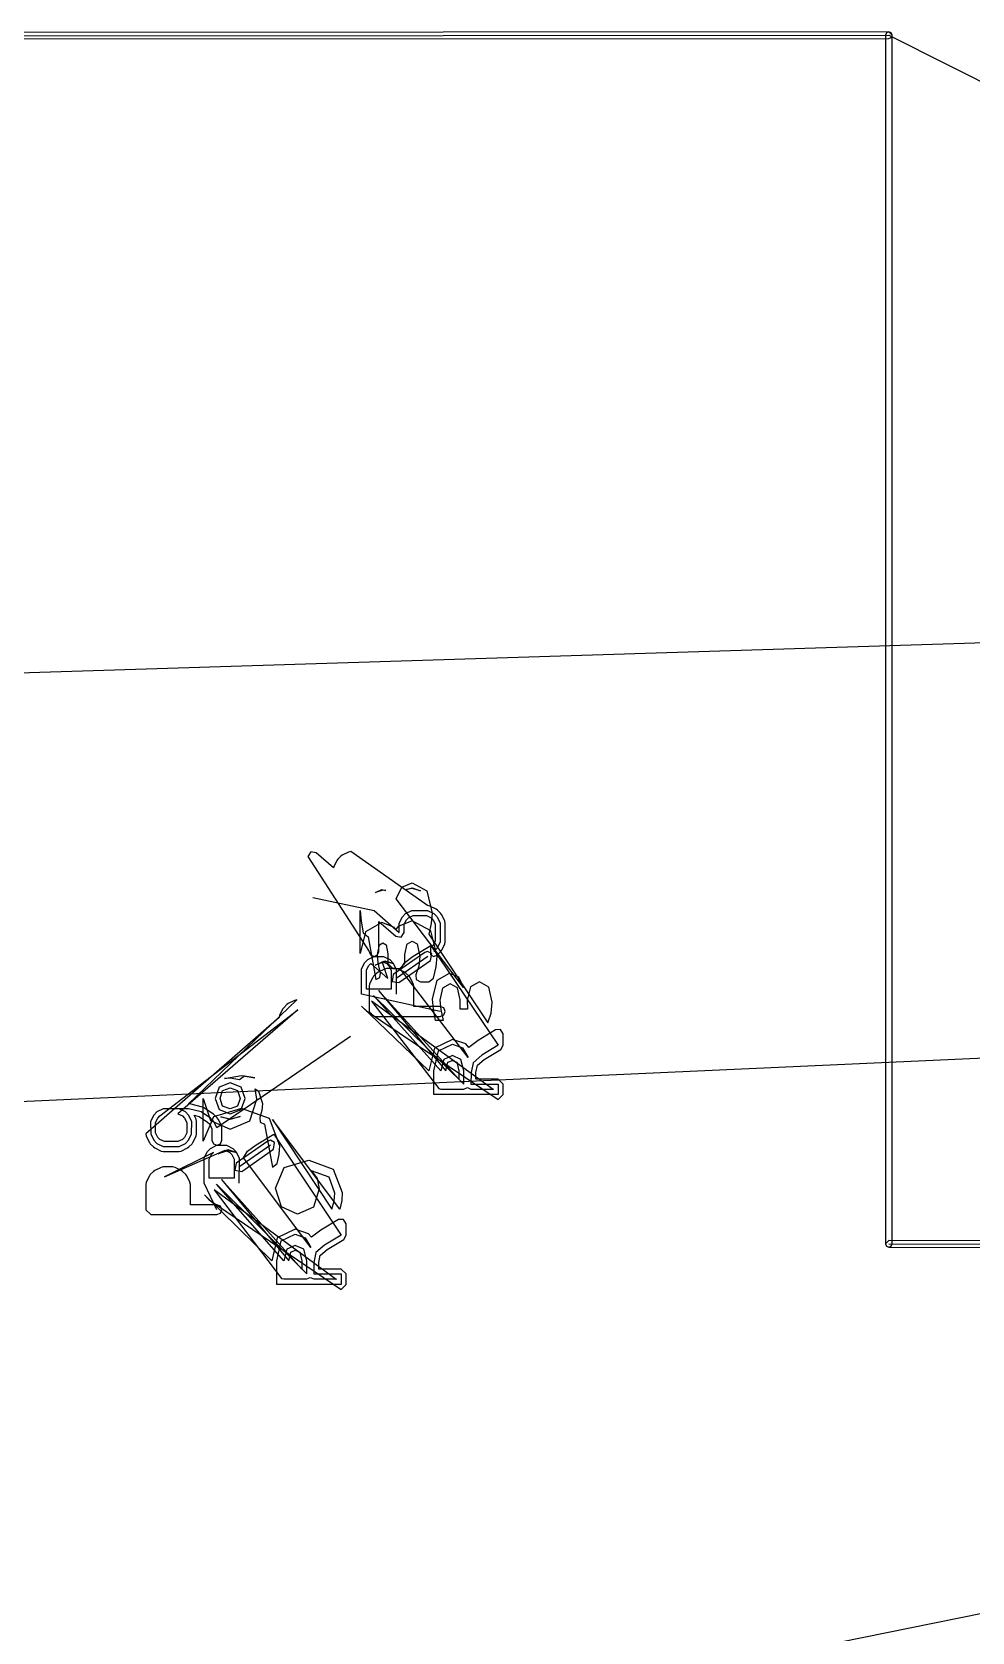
# Model space of a CAD drawing. Extents: x 0 to 334, y -361 to 120.
# Drawn here: x 107.77 to 121.96, y 64.69 to 88.85 of the extents above; entities that cross this region are included whole.
import ezdxf

# ---------------------------------------------------------------- set-up
doc = ezdxf.new("R2010")
doc.units = 0

msp = doc.modelspace()

# ---------------------------------------------------------------- linework, layer by layer
at = {"layer": 'Layer 1'}
for p, q in [((120.7, 88.8492), (0.049979, 88.7992)), ((0.05, 88.7492), (120.7, 88.7992)), ((0.050021, 88.6992), (120.7, 88.7492)), ((120.664645, 88.834555), (120.65, 88.7992)), ((120.65, 88.7992), (120.65, 70.5492)), ((120.7, 88.8492), (120.664645, 88.834555)), ((120.735355, 88.834555), (120.7, 88.8492)), ((120.7, 88.8492), (120.7, 88.8492)), ((120.74998, 88.799221), (120.7, 88.8492)), ((120.7, 88.8492), (120.7, 88.8492)), ((120.7, 88.7992), (156.95, 70.5492)), ((120.7, 88.7492), (120.73535, 88.763859)), ((120.73535, 88.763859), (120.74998, 88.799221)), ((120.75, 88.7992), (120.735355, 88.834555)), ((120.75, 70.5492), (120.75, 88.7992)), ((82.05, 78.3692), (289.68, 84.9092)), ((51.04, 70.1442), (277.05, 80.3642)), ((111.97647, 76.468305), (111.932456, 76.400015)), ((111.932456, 76.400015), (112.854, 74.9657)), ((112.056846, 76.456458), (111.97647, 76.468305)), ((112.316136, 76.229577), (112.056846, 76.456458)), ((112.382996, 76.35781), (112.368946, 76.338318)), ((112.430616, 76.405429), (112.382996, 76.35781)), ((112.450106, 76.419478), (112.430616, 76.405429)), ((112.545346, 76.467097), (112.450106, 76.419478)), ((112.578886, 76.475015), (112.545346, 76.467097)), ((113.73853, 75.659776), (112.578886, 76.475015)), ((112.321326, 76.24308), (112.316136, 76.229577)), ((112.368946, 76.338318), (112.321326, 76.24308)), ((112.94992, 75.857095), (113.04918, 75.899325)), ((113.06285, 75.890985), (112.94992, 75.857095)), ((113.04918, 75.899325), (113.10671, 75.886045)), ((113.10671, 75.886045), (113.06285, 75.890985)), ((113.26272, 75.759275), (113.34671, 75.937305)), ((113.34671, 75.937305), (113.50426, 76.001895)), ((113.42131, 75.903025), (113.50426, 75.926895)), ((113.50426, 75.918565), (113.42131, 75.903025)), ((113.42131, 75.903025), (113.42131, 75.903025)), ((113.50426, 76.001895), (113.72692, 75.882165)), ((113.50426, 75.926895), (113.62973, 75.883385)), ((113.62973, 75.883385), (113.50426, 75.918565)), ((113.72692, 75.882165), (113.80569, 75.541855)), ((112.007456, 75.780967), (112.929, 75.5848)), ((112.94992, 75.857095), (112.94992, 75.857095)), ((114.27982, 74.42158), (113.26272, 75.759275)), ((113.77207, 75.651858), (113.73853, 75.659776)), ((113.86731, 75.604239), (113.77207, 75.651858)), ((112.72171, 74.93559), (112.72223, 75.582035)), ((112.72223, 75.582035), (112.73328, 75.422625)), ((112.73328, 75.422625), (112.73329, 75.422535)), ((112.73329, 75.422535), (112.7658, 75.246185)), ((113.04866, 75.40288), (112.80205, 75.26299)), ((112.929, 75.5848), (113.30996, 75.251466)), ((113.004, 74.9657), (113.004, 75.4195)), ((113.004, 75.4195), (113.26057, 75.195006)), ((113.23839, 75.32501), (113.04866, 75.40288)), ((113.50374, 75.43045), (113.293, 75.34374)), ((113.30996, 75.251466), (113.31, 75.3943)), ((113.31, 75.3943), (113.35761, 75.489538)), ((113.35761, 75.489538), (113.40523, 75.537157)), ((113.385, 75.3766), (113.41925, 75.445116)), ((113.40523, 75.537157), (113.50047, 75.584776)), ((113.41925, 75.445116), (113.44966, 75.475523)), ((113.44966, 75.475523), (113.51818, 75.509781)), ((113.50047, 75.584776), (113.739, 75.5848)), ((113.78905, 75.27694), (113.50374, 75.43045)), ((113.51818, 75.509781), (113.721, 75.5098)), ((113.721, 75.5098), (113.78952, 75.475542)), ((113.739, 75.5848), (113.83423, 75.537181)), ((113.79332, 75.389035), (113.75752, 75.227545)), ((113.78952, 75.475542), (113.81992, 75.445135)), ((113.80569, 75.541855), (113.79332, 75.389035)), ((113.81992, 75.445135), (113.85418, 75.376619)), ((113.83423, 75.537181), (113.88185, 75.489562)), ((113.8868, 75.59019), (113.86731, 75.604239)), ((113.88185, 75.489562), (113.92947, 75.394324)), ((113.93442, 75.542571), (113.8868, 75.59019)), ((113.92947, 75.394324), (113.929, 75.1086)), ((113.94847, 75.523079), (113.93442, 75.542571)), ((113.99608, 75.427841), (113.94847, 75.523079)), ((114.004, 75.3943), (113.99608, 75.427841)), ((114.004, 75.108595), (114.004, 75.3943)), ((112.80205, 75.26299), (112.72171, 74.93559)), ((112.7658, 75.246185), (112.8389, 75.187995)), ((112.8389, 75.187995), (112.956, 74.5416)), ((113.2387, 75.3247), (113.23839, 75.32501)), ((113.25837, 75.30272), (113.2387, 75.3247)), ((113.293, 75.34374), (113.25837, 75.30272)), ((113.26057, 75.195006), (113.340946, 75.183159)), ((113.340946, 75.183159), (113.38496, 75.251449)), ((113.38496, 75.251449), (113.385, 75.3766)), ((113.75752, 75.227545), (114.647, 73.8898)), ((113.88017, 74.89541), (113.78905, 75.27694)), ((113.78905, 75.27694), (113.78905, 75.27694)), ((113.85418, 75.376619), (113.854, 75.1263)), ((112.854, 74.9657), (112.875967, 74.912667)), ((112.875967, 74.912667), (112.929, 74.8907)), ((112.929, 74.8907), (112.982033, 74.912667)), ((112.982033, 74.912667), (113.004, 74.9657)), ((112.98283, 74.92146), (113.01157, 75.06491)), ((112.99364, 74.79284), (112.98283, 74.92146)), ((113.01157, 75.06491), (113.01208, 75.06572)), ((113.01208, 75.06572), (113.06277, 75.09459)), ((113.06277, 75.09459), (113.11107, 75.06775)), ((113.11107, 75.06775), (113.13816, 74.92776)), ((113.13816, 74.92776), (113.138, 74.7844)), ((113.69618, 74.952171), (113.21999, 74.618837)), ((113.39228, 74.799015), (113.52119, 74.896695)), ((113.396, 74.9214), (113.43203, 75.08195)), ((113.396, 74.7844), (113.396, 74.9214)), ((113.43203, 75.08195), (113.43249, 75.08264)), ((113.43249, 75.08264), (113.50394, 75.12211)), ((113.50394, 75.12211), (113.58212, 75.07882)), ((113.52119, 74.896695), (113.78681, 75.058185)), ((113.58212, 75.07882), (113.5823, 75.07853)), ((113.5823, 75.07853), (113.6197, 74.89067)), ((113.73882, 74.965728), (113.69618, 74.952171)), ((113.80063, 74.933739), (113.73882, 74.965728)), ((113.73882, 74.965728), (113.73882, 74.965728)), ((113.81974, 75.057784), (113.78073, 75.018771)), ((113.78073, 75.018771), (113.78073, 74.912705)), ((113.78073, 74.912705), (113.833765, 74.890736)), ((113.7822, 74.829287), (113.80063, 74.933739)), ((113.78681, 75.058185), (114.804, 73.5495)), ((113.854, 75.1263), (113.81974, 75.057784)), ((113.88138, 75.013362), (113.83376, 74.965743)), ((113.833765, 74.890736), (113.8868, 74.912705)), ((113.86693, 74.7312), (113.88017, 74.89541)), ((113.929, 75.1086), (113.88138, 75.013362)), ((113.8868, 74.912705), (113.93442, 74.960324)), ((113.93442, 74.960324), (113.94847, 74.979816)), ((113.94847, 74.979816), (113.99608, 75.075054)), ((113.99608, 75.075054), (114.004, 75.108595)), ((112.739, 74.7003), (112.78662, 74.795538)), ((112.739, 74.3193), (112.739, 74.7003)), ((112.78662, 74.795538), (112.83424, 74.843157)), ((112.814, 74.6825), (112.84826, 74.751016)), ((112.814, 74.3943), (112.814, 74.6825)), ((112.83424, 74.843157), (112.92948, 74.890776)), ((112.84826, 74.751016), (112.87867, 74.781423)), ((112.87867, 74.781423), (113.13718, 74.55741)), ((112.92948, 74.890776), (113.072, 74.8907)), ((112.9469, 74.760555), (113.09476, 74.826425)), ((113.09476, 74.808635), (112.9469, 74.760555)), ((112.9469, 74.760555), (112.9469, 74.760555)), ((113.08594, 74.699492), (112.9907, 74.651873)), ((113.02831, 74.63652), (112.99364, 74.79284)), ((113.13718, 74.55741), (113.054, 74.8157)), ((113.054, 74.8157), (113.12252, 74.781442)), ((113.072, 74.8907), (113.16723, 74.843081)), ((113.11948, 74.70741), (113.08594, 74.699492)), ((113.09476, 74.826425), (113.19824, 74.792535)), ((113.20998, 74.781475), (113.09476, 74.808635)), ((113.26253, 74.707376), (113.11948, 74.70741)), ((113.12252, 74.781442), (113.15292, 74.751035)), ((113.138, 74.7844), (113.213, 74.7094)), ((113.15292, 74.751035), (113.18718, 74.682519)), ((113.16723, 74.843081), (113.21485, 74.795462)), ((113.18718, 74.682519), (113.188, 74.3943)), ((113.19824, 74.792535), (113.19867, 74.792175)), ((113.19867, 74.792175), (113.20998, 74.781475)), ((113.213, 74.7094), (113.321, 74.7094)), ((113.21485, 74.795462), (113.26247, 74.700224)), ((113.26247, 74.700224), (113.263, 74.3193)), ((113.29607, 74.699458), (113.26253, 74.707376)), ((113.73919, 74.890729), (113.263, 74.557395)), ((113.39131, 74.651839), (113.29607, 74.699458)), ((113.30601, 74.495953), (113.7822, 74.829287)), ((113.321, 74.7094), (113.396, 74.7844)), ((113.33108, 74.699765), (113.39228, 74.799015)), ((114.34827, 73.36201), (113.33108, 74.699765)), ((113.60497, 74.74122), (113.56268, 74.61366)), ((113.6197, 74.89067), (113.60497, 74.74122)), ((113.60497, 74.74122), (113.60497, 74.74122)), ((113.82906, 74.56031), (113.86693, 74.7312)), ((112.86192, 74.475476), (112.854, 74.441934)), ((112.854, 74.441934), (112.854, 74.061)), ((112.90954, 74.570714), (112.86192, 74.475476)), ((112.92359, 74.590205), (112.90954, 74.570714)), ((112.97121, 74.637824), (112.92359, 74.590205)), ((112.956, 74.5416), (113.01566, 74.571154)), ((112.9907, 74.651873), (112.97121, 74.637824)), ((113.01566, 74.571154), (113.02831, 74.63652)), ((113.21999, 74.618837), (113.20156, 74.514385)), ((113.20156, 74.514385), (113.30601, 74.495953)), ((113.4108, 74.63779), (113.39131, 74.651839)), ((113.45842, 74.590171), (113.4108, 74.63779)), ((113.47247, 74.570679), (113.45842, 74.590171)), ((113.52008, 74.475441), (113.47247, 74.570679)), ((113.528, 74.4419), (113.52008, 74.475441)), ((113.528, 74.136), (113.528, 74.4419)), ((113.56268, 74.61366), (113.566732, 74.541204)), ((113.566732, 74.541204), (113.63024, 74.50609)), ((113.63024, 74.50609), (113.757, 74.5061)), ((113.757, 74.5061), (113.82906, 74.56031)), ((113.81433, 74.24434), (113.88269, 74.53107)), ((113.88269, 74.53107), (114.06628, 74.63663)), ((113.96503, 74.41364), (113.92467, 74.2301)), ((114.07961, 74.47823), (113.96503, 74.41364)), ((114.06628, 74.63663), (114.203, 74.5807)), ((114.19159, 74.416), (114.07961, 74.47823)), ((114.23, 74.2364), (114.19159, 74.416)), ((114.203, 74.5807), (114.27982, 74.42158)), ((114.38659, 74.43256), (114.33776, 74.23011)), ((114.5207, 74.50582), (114.38659, 74.43256)), ((114.66263, 74.42704), (114.5207, 74.50582)), ((114.71146, 74.19938), (114.66263, 74.42704)), ((110.12943, 72.665615), (111.76214, 74.233721)), ((111.63336, 74.178184), (111.61387, 74.164135)), ((111.7286, 74.225803), (111.63336, 74.178184)), ((111.76214, 74.233721), (111.7286, 74.225803)), ((113.929, 74.060981), (112.739, 74.3193)), ((113.188, 74.3943), (112.814, 74.3943)), ((112.88981, 74.217045), (113.907, 72.8961)), ((114.729, 72.8793), (112.88981, 74.217045)), ((112.92288, 74.301165), (114.285, 72.9634)), ((113.93995, 73.1635), (112.92288, 74.301165)), ((112.99788, 74.376165), (114.015, 73.1635)), ((114.21, 73.0384), (112.99788, 74.376165)), ((113.82475, 74.09467), (113.81433, 74.24434)), ((113.92467, 74.2301), (113.93639, 74.08988)), ((114.23, 74.0931), (114.23, 74.2364)), ((114.33776, 74.23011), (114.338, 74.0931)), ((114.69518, 74.03475), (114.71146, 74.19938)), ((111.49666, 73.968245), (109.483, 72.2096)), ((109.69767, 72.481323), (111.77984, 74.083721)), ((111.77984, 74.083721), (109.969, 72.5156)), ((111.50458, 74.001787), (111.49666, 73.968245)), ((111.5522, 74.097025), (111.50458, 74.001787)), ((111.56625, 74.116516), (111.5522, 74.097025)), ((111.61387, 74.164135), (111.56625, 74.116516)), ((112.73981, 74.142045), (112.81481, 74.067045)), ((113.757, 73.16357), (112.73981, 74.142045)), ((112.81481, 74.067045), (114.804, 72.7293)), ((112.854, 74.061), (112.929, 73.986)), ((112.929, 73.986), (113.453, 73.986)), ((113.453, 73.986), (113.929, 73.986)), ((113.929, 74.136), (113.528, 74.136)), ((113.856, 73.9253), (113.82475, 74.09467)), ((113.982033, 74.114033), (113.929, 74.136)), ((113.929, 73.986), (113.982033, 74.007967)), ((113.93639, 74.08988), (113.97284, 73.92524)), ((114.004, 74.061), (113.982033, 74.114033)), ((113.982033, 74.007967), (114.004, 74.061)), ((114.338, 74.0931), (114.23, 74.0931)), ((114.647, 73.8898), (114.69518, 74.03475)), ((113.97284, 73.92524), (113.856, 73.9253)), ((114.76504, 73.78459), (114.4997, 73.62327)), ((114.84076, 73.785868), (114.76504, 73.78459)), ((114.879, 73.7205), (114.84076, 73.785868)), ((114.8788, 73.54948), (114.879, 73.7205)), ((112.57166, 73.68253), (110.558, 72.3049)), ((113.84027, 73.50757), (113.757, 73.16357)), ((113.832, 73.1635), (113.90166, 73.46441)), ((114.11195, 73.63874), (113.84027, 73.50757)), ((113.90166, 73.46441), (114.11195, 73.56367)), ((114.31293, 73.56884), (114.11195, 73.63874)), ((114.11195, 73.56367), (114.26429, 73.51168)), ((114.26429, 73.51168), (114.34827, 73.36201)), ((114.35997, 73.51799), (114.31293, 73.56884)), ((114.4997, 73.62327), (114.35997, 73.51799)), ((114.804, 73.5495), (114.55465, 73.39904)), ((114.5932, 73.33481), (114.84255, 73.48527)), ((114.84255, 73.48527), (114.8788, 73.54948)), ((113.98357, 73.3368), (113.93995, 73.1635)), ((114.11183, 73.39588), (113.98357, 73.3368)), ((114.015, 73.1635), (114.04367, 73.29186)), ((114.04367, 73.29186), (114.04428, 73.29269)), ((114.04428, 73.29269), (114.11188, 73.32088)), ((114.24138, 73.3368), (114.11183, 73.39588)), ((114.11188, 73.32088), (114.18139, 73.29185)), ((114.18139, 73.29185), (114.21005, 73.1635)), ((114.285, 73.1635), (114.24138, 73.3368)), ((114.4251, 73.28561), (114.3932, 73.13672)), ((114.55465, 73.39904), (114.4251, 73.28561)), ((114.468, 73.1367), (114.48958, 73.24763)), ((114.48958, 73.24763), (114.48981, 73.24803)), ((114.48981, 73.24803), (114.59289, 73.33462)), ((114.59289, 73.33462), (114.5932, 73.33481)), ((110.75596, 72.979655), (110.59059, 72.916635)), ((110.67377, 73.045185), (110.92979, 73.091355)), ((110.75596, 73.054655), (110.67377, 73.045185)), ((110.67377, 73.045185), (110.67377, 73.045185)), ((110.89649, 73.025095), (110.75596, 73.054655)), ((110.92197, 72.916635), (110.75596, 72.979655)), ((110.97446, 73.082855), (110.89649, 73.025095)), ((110.92979, 73.091355), (111.13045, 73.055645)), ((111.13045, 73.055645), (110.97446, 73.082855)), ((111.28738, 72.967125), (111.28743, 72.967065)), ((111.2874, 72.967095), (111.28738, 72.967125)), ((111.28738, 72.967125), (111.28738, 72.967125)), ((111.28743, 72.967065), (111.2874, 72.967095)), ((113.832, 72.8043), (113.832, 73.1635)), ((114.21005, 73.1635), (114.21, 73.0384)), ((114.285, 72.9634), (114.285, 73.1635)), ((114.3932, 73.13672), (114.393, 72.9634)), ((114.393, 72.9634), (114.804, 72.9634)), ((114.468, 73.0384), (114.468, 73.1367)), ((114.804, 73.0384), (114.468, 73.0384)), ((114.879, 72.9634), (114.804, 73.0384)), ((114.804, 72.9634), (114.804, 72.8043)), ((114.879, 72.8043), (114.879, 72.9634)), ((110.35023, 72.747275), (110.45843, 72.413715)), ((110.3506, 72.10077), (110.35023, 72.747275)), ((110.59059, 72.916635), (110.5294, 72.747275)), ((110.5294, 72.747275), (110.59059, 72.577125)), ((110.6044, 72.747275), (110.64407, 72.864045)), ((110.64438, 72.629395), (110.6044, 72.747275)), ((110.6044, 72.747275), (110.6044, 72.747275)), ((110.64407, 72.864045), (110.64468, 72.864675)), ((110.64468, 72.864675), (110.75596, 72.904655)), ((110.75596, 72.904655), (110.86789, 72.864675)), ((110.86789, 72.864675), (110.86822, 72.864335)), ((110.90752, 72.747275), (110.86805, 72.629255)), ((110.86822, 72.864335), (110.90752, 72.747275)), ((110.98252, 72.747275), (110.92197, 72.916635)), ((110.92197, 72.577125), (110.98252, 72.747275)), ((110.98252, 72.747275), (110.98252, 72.747275)), ((111.05459, 72.408755), (111.16039, 72.737035)), ((111.16039, 72.737035), (111.13573, 72.892155)), ((111.13573, 72.892155), (111.18412, 72.858325)), ((111.18412, 72.858325), (111.18418, 72.858265)), ((111.18418, 72.858265), (111.24802, 72.672435)), ((114.804, 72.8043), (113.832, 72.8043)), ((113.907, 72.8961), (113.94007, 72.88841)), ((113.94007, 72.88841), (114.285, 72.8884)), ((114.285, 72.8884), (114.33904, 72.9114)), ((114.33904, 72.9114), (114.39308, 72.8884)), ((114.39308, 72.8884), (114.729, 72.8884)), ((114.729, 72.8884), (114.729, 72.8793)), ((114.804, 72.7293), (114.879, 72.8043)), ((109.60514, 72.495362), (109.55752, 72.400124)), ((109.65276, 72.542981), (109.60514, 72.495362)), ((109.748, 72.5906), (109.65276, 72.542981)), ((109.66726, 72.450916), (109.69767, 72.481323)), ((110.12943, 72.590615), (109.748, 72.5906)), ((109.969, 72.5156), (110.03752, 72.481342)), ((110.08176, 72.542957), (109.98652, 72.590576)), ((110.03752, 72.481342), (110.06792, 72.450935)), ((110.12938, 72.495338), (110.08176, 72.542957)), ((110.177, 72.4001), (110.12938, 72.495338)), ((110.14762, 72.663376), (110.12943, 72.665615)), ((110.31991, 72.542996), (110.12943, 72.590615)), ((110.3381, 72.615757), (110.14762, 72.663376)), ((110.24408, 72.433641), (110.21497, 72.491871)), ((110.21497, 72.491871), (110.28906, 72.473347)), ((110.46276, 72.447758), (110.31991, 72.542996)), ((110.36151, 72.6054), (110.3381, 72.615757)), ((110.50437, 72.510162), (110.36151, 72.6054)), ((110.5158, 72.500791), (110.50437, 72.510162)), ((110.93016, 72.59485), (110.50718, 72.46958)), ((110.56342, 72.453172), (110.5158, 72.500791)), ((110.59059, 72.577125), (110.75596, 72.514885)), ((110.75596, 72.589885), (110.64438, 72.629395)), ((110.86805, 72.629255), (110.75596, 72.589885)), ((110.75596, 72.514885), (110.92197, 72.577125)), ((111.34936, 72.44154), (110.93016, 72.59485)), ((111.23712, 72.566715), (111.205, 72.457955)), ((111.24802, 72.672435), (111.23712, 72.566715)), ((111.38417, 72.537115), (111.38417, 72.537115)), ((111.38417, 72.537115), (111.38417, 72.537115)), ((111.38417, 72.537115), (111.38417, 72.537115)), ((109.55752, 72.400124), (109.558, 72.2096)), ((109.63282, 72.227381), (109.633, 72.3824)), ((109.633, 72.3824), (109.66726, 72.450916)), ((110.06792, 72.450935), (110.10218, 72.382419)), ((110.10218, 72.382419), (110.102, 72.2273)), ((110.17648, 72.209676), (110.177, 72.4001)), ((110.252, 72.4001), (110.24408, 72.433641)), ((110.25148, 72.209676), (110.252, 72.4001)), ((110.28906, 72.473347), (110.41493, 72.389435)), ((110.50718, 72.46958), (110.3506, 72.10077)), ((110.41493, 72.389435), (110.44869, 72.355673)), ((110.44869, 72.355673), (110.48295, 72.287156)), ((110.45843, 72.413715), (110.75596, 72.279975)), ((110.51038, 72.400139), (110.46276, 72.447758)), ((110.48295, 72.287156), (110.483, 72.1144)), ((110.558, 72.3049), (110.51038, 72.400139)), ((110.57747, 72.43368), (110.56342, 72.453172)), ((110.62508, 72.338441), (110.57747, 72.43368)), ((110.61862, 72.467945), (110.75596, 72.439885)), ((110.75596, 72.429975), (110.61862, 72.467945)), ((110.61862, 72.467945), (110.61862, 72.467945)), ((110.633, 72.3049), (110.62508, 72.338441)), ((110.633, 72.1144), (110.633, 72.3049)), ((110.75596, 72.439885), (110.90753, 72.474545)), ((110.90753, 72.474545), (110.75596, 72.429975)), ((110.75596, 72.279975), (111.05423, 72.408335)), ((111.05423, 72.408335), (111.05459, 72.408755)), ((111.205, 72.457955), (111.212889, 72.388335)), ((111.212889, 72.388335), (111.27484, 72.355605)), ((111.27484, 72.355605), (111.395, 71.7091)), ((111.50906, 72.03302), (111.34936, 72.44154)), ((111.39463, 72.430605), (112.292, 71.0763)), ((112.41179, 71.0763), (111.39463, 72.430605)), ((109.483, 72.2096), (109.49092, 72.176058)), ((109.49092, 72.176058), (109.53854, 72.08082)), ((109.53854, 72.08082), (109.55259, 72.061329)), ((109.55259, 72.061329), (109.60021, 72.01371)), ((109.558, 72.2096), (109.60562, 72.114362)), ((109.60021, 72.01371), (109.6197, 71.999661)), ((109.60562, 72.114362), (109.65324, 72.066743)), ((109.6197, 71.999661), (109.71494, 71.952042)), ((109.66708, 72.158865), (109.63282, 72.227381)), ((109.65324, 72.066743), (109.74848, 72.019124)), ((109.69749, 72.128458), (109.66708, 72.158865)), ((109.766, 72.0942), (109.69749, 72.128458)), ((109.74848, 72.019124), (109.986, 72.0192)), ((109.96882, 72.094119), (109.766, 72.0942)), ((110.03734, 72.128377), (109.96882, 72.094119)), ((109.986, 72.0192), (110.08124, 72.066819)), ((110.01955, 71.952118), (110.11478, 71.999737)), ((110.06774, 72.158784), (110.03734, 72.128377)), ((110.102, 72.2273), (110.06774, 72.158784)), ((110.08124, 72.066819), (110.12886, 72.114438)), ((110.11478, 71.999737), (110.13428, 72.013786)), ((110.12886, 72.114438), (110.17648, 72.209676)), ((110.13428, 72.013786), (110.18189, 72.061405)), ((110.18189, 72.061405), (110.19594, 72.080897)), ((110.19594, 72.080897), (110.24356, 72.176135)), ((110.24356, 72.176135), (110.25148, 72.209676)), ((110.46224, 71.991757), (110.55748, 72.039376)), ((110.483, 72.1144), (110.504967, 72.061367)), ((110.504967, 72.061367), (110.558, 72.0394)), ((110.55748, 72.039376), (110.701, 72.0394)), ((110.558, 72.0394), (110.611033, 72.061367)), ((110.611033, 72.061367), (110.633, 72.1144)), ((110.701, 72.0394), (110.79623, 71.991781)), ((111.32418, 72.100871), (110.84799, 71.767537)), ((111.36719, 72.039429), (110.891, 71.706095)), ((111.02028, 71.947715), (111.14919, 72.045395)), ((111.14919, 72.045395), (111.41481, 72.206885)), ((111.36682, 72.114428), (111.32418, 72.100871)), ((111.42863, 72.082439), (111.36682, 72.114428)), ((111.36682, 72.114428), (111.36682, 72.114428)), ((111.4102, 71.977987), (111.42863, 72.082439)), ((111.41481, 72.206885), (112.432, 70.6816)), ((111.49837, 71.89994), (111.50906, 72.03302)), ((109.71494, 71.952042), (109.74848, 71.944124)), ((109.74848, 71.944124), (109.986, 71.9442)), ((109.76613, 71.563195), (110.683, 71.9644)), ((110.50667, 71.930123), (109.76613, 71.563195)), ((109.986, 71.9442), (110.01955, 71.952118)), ((110.367, 71.8489), (110.41462, 71.944138)), ((110.367, 71.468), (110.367, 71.8489)), ((110.41462, 71.944138), (110.46224, 71.991757)), ((110.442, 71.8312), (110.47626, 71.899716)), ((110.442, 71.543), (110.442, 71.8312)), ((110.47626, 71.899716), (110.50667, 71.930123)), ((110.5749, 71.909255), (110.72276, 71.975125)), ((110.72276, 71.957335), (110.5749, 71.909255)), ((110.5749, 71.909255), (110.5749, 71.909255)), ((110.683, 71.9644), (110.75152, 71.930142)), ((110.72276, 71.975125), (110.82624, 71.941235)), ((110.83798, 71.930175), (110.72276, 71.957335)), ((110.75152, 71.930142), (110.78192, 71.899735)), ((110.78192, 71.899735), (110.81618, 71.831219)), ((110.79623, 71.991781), (110.84385, 71.944162)), ((110.81618, 71.831219), (110.816, 71.543)), ((110.82624, 71.941235), (110.82667, 71.940875)), ((110.82667, 71.940875), (110.83798, 71.930175)), ((110.84799, 71.767537), (110.82956, 71.663085)), ((110.84385, 71.944162), (110.89147, 71.848924)), ((110.89147, 71.848924), (110.891, 71.468)), ((110.93401, 71.644653), (111.4102, 71.977987)), ((110.95908, 71.848465), (111.02028, 71.947715)), ((111.97627, 70.49421), (110.95908, 71.848465)), ((111.395, 71.7091), (111.46693, 71.76287)), ((111.46693, 71.76287), (111.49837, 71.89994)), ((111.57195, 71.70413), (111.94695, 71.81205)), ((111.94695, 71.81205), (112.31413, 71.67971)), ((109.53849, 71.576499), (109.49087, 71.481261)), ((109.55254, 71.59599), (109.53849, 71.576499)), ((109.60016, 71.643609), (109.55254, 71.59599)), ((109.61965, 71.657658), (109.60016, 71.643609)), ((109.71489, 71.705277), (109.61965, 71.657658)), ((109.74843, 71.713195), (109.71489, 71.705277)), ((109.89153, 71.713176), (109.74843, 71.713195)), ((109.92507, 71.705258), (109.89153, 71.713176)), ((110.02031, 71.657639), (109.92507, 71.705258)), ((110.0398, 71.64359), (110.02031, 71.657639)), ((110.08742, 71.595971), (110.0398, 71.64359)), ((110.10147, 71.576479), (110.08742, 71.595971)), ((110.14908, 71.481241), (110.10147, 71.576479)), ((110.816, 71.543), (110.442, 71.543)), ((110.62588, 71.524865), (111.643, 70.2957)), ((111.838, 70.1706), (110.62588, 71.524865)), ((110.82956, 71.663085), (110.93401, 71.644653)), ((111.44239, 71.39297), (111.57195, 71.70413)), ((112.25294, 71.55839), (111.98666, 71.65371)), ((111.98666, 71.65371), (112.0726, 71.53791)), ((112.0726, 71.53791), (112.10255, 71.38273)), ((112.34018, 71.31813), (112.25294, 71.55839)), ((112.31413, 71.67971), (112.45085, 71.32522)), ((109.49087, 71.481261), (109.48295, 71.447719)), ((109.48295, 71.447719), (109.483, 71.0668)), ((110.157, 71.4477), (110.14908, 71.481241)), ((110.157, 71.1418), (110.157, 71.4477)), ((110.55795, 71.066766), (110.367, 71.468)), ((110.36781, 71.290745), (110.44281, 71.215745)), ((111.385, 70.29567), (110.36781, 71.290745)), ((110.51781, 71.365745), (111.535, 70.0283)), ((112.357, 70.0114), (110.51781, 71.365745)), ((110.55088, 71.449865), (111.913, 70.0956)), ((111.56795, 70.2957), (110.55088, 71.449865)), ((111.53288, 71.10781), (111.44239, 71.39297)), ((112.10255, 71.38273), (112.01465, 71.10308)), ((112.32781, 71.19761), (112.34018, 71.31813)), ((112.45085, 71.32522), (112.44109, 71.20391)), ((109.483, 71.0668), (109.558, 70.9918)), ((110.558, 71.1418), (110.157, 71.1418)), ((110.44281, 71.215745), (112.432, 69.8614)), ((110.611033, 71.119833), (110.558, 71.1418)), ((110.633, 71.0668), (110.611033, 71.119833)), ((110.611033, 71.013767), (110.633, 71.0668)), ((111.77312, 71.00067), (111.53288, 71.10781)), ((112.01465, 71.10308), (111.77312, 71.00067)), ((112.292, 71.0763), (112.32781, 71.19761)), ((112.44109, 71.20391), (112.41179, 71.0763)), ((109.558, 70.9918), (110.082, 70.9918)), ((110.082, 70.9918), (110.558, 70.9918)), ((110.558, 70.9918), (110.611033, 71.013767)), ((112.39304, 70.91669), (112.1277, 70.75537)), ((112.46876, 70.917968), (112.39304, 70.91669)), ((112.507, 70.8526), (112.46876, 70.917968)), ((112.5078, 70.68168), (112.507, 70.8526)), ((111.46827, 70.63967), (111.385, 70.29567)), ((111.46, 70.2957), (111.52966, 70.59661)), ((111.73995, 70.77084), (111.46827, 70.63967)), ((111.52966, 70.59661), (111.73995, 70.69587)), ((111.94093, 70.70094), (111.73995, 70.77084)), ((111.73995, 70.69587), (111.89229, 70.64388)), ((111.89229, 70.64388), (111.97627, 70.49421)), ((111.98797, 70.65009), (111.94093, 70.70094)), ((112.1277, 70.75537), (111.98797, 70.65009)), ((112.432, 70.6816), (112.18265, 70.53114)), ((112.2222, 70.46701), (112.47155, 70.61747)), ((112.47155, 70.61747), (112.5078, 70.68168)), ((120.65, 70.5492), (120.664645, 70.513845)), ((120.70011, 70.59919), (120.65002, 70.549282)), ((120.65002, 70.549282), (120.6646, 70.513899)), ((120.70002, 70.54919), (156.95002, 70.482187)), ((156.95011, 70.532187), (120.70011, 70.59919)), ((120.735355, 70.513845), (120.75, 70.5492)), ((111.61157, 70.469), (111.56795, 70.2957)), ((111.73983, 70.52808), (111.61157, 70.469)), ((111.643, 70.2957), (111.67167, 70.42406)), ((111.67167, 70.42406), (111.67228, 70.42489)), ((111.67228, 70.42489), (111.73988, 70.45308)), ((111.86938, 70.469), (111.73983, 70.52808)), ((111.73988, 70.45308), (111.80939, 70.42405)), ((111.80939, 70.42405), (111.83805, 70.2957)), ((111.913, 70.2957), (111.86938, 70.469)), ((112.0531, 70.41771), (112.0212, 70.26882)), ((112.18265, 70.53114), (112.0531, 70.41771)), ((112.097, 70.2689), (112.11858, 70.37983)), ((112.11858, 70.37983), (112.11881, 70.38023)), ((112.11881, 70.38023), (112.22189, 70.46682)), ((112.22189, 70.46682), (112.2222, 70.46701)), ((120.6646, 70.513899), (120.69993, 70.49919)), ((120.664645, 70.513845), (120.7, 70.4992)), ((120.69993, 70.49919), (156.94993, 70.432187)), ((120.7, 70.4992), (120.735355, 70.513845)), ((111.46, 69.9364), (111.46, 70.2957)), ((111.83805, 70.2957), (111.838, 70.1706)), ((111.913, 70.0956), (111.913, 70.2957)), ((112.0212, 70.26882), (112.022, 70.0956)), ((112.022, 70.0956), (112.432, 70.0956)), ((112.097, 70.1706), (112.097, 70.2689)), ((112.432, 70.1706), (112.097, 70.1706)), ((112.507, 70.0956), (112.432, 70.1706)), ((112.432, 70.0956), (112.432, 69.9364)), ((112.507, 69.9364), (112.507, 70.0956)), ((112.432, 69.9364), (111.46, 69.9364)), ((111.535, 70.0283), (111.56807, 70.02061)), ((111.56807, 70.02061), (111.913, 70.0206)), ((111.913, 70.0206), (111.96704, 70.0436)), ((111.96704, 70.0436), (112.02108, 70.0206)), ((112.02108, 70.0206), (112.357, 70.0206)), ((112.357, 70.0206), (112.357, 70.0114)), ((112.432, 69.8614), (112.507, 69.9364)), ((128.07, 66.1792), (91.06, 58.6792))]:
    msp.add_line(p, q, dxfattribs=at)

doc.saveas('drawing.dxf')
